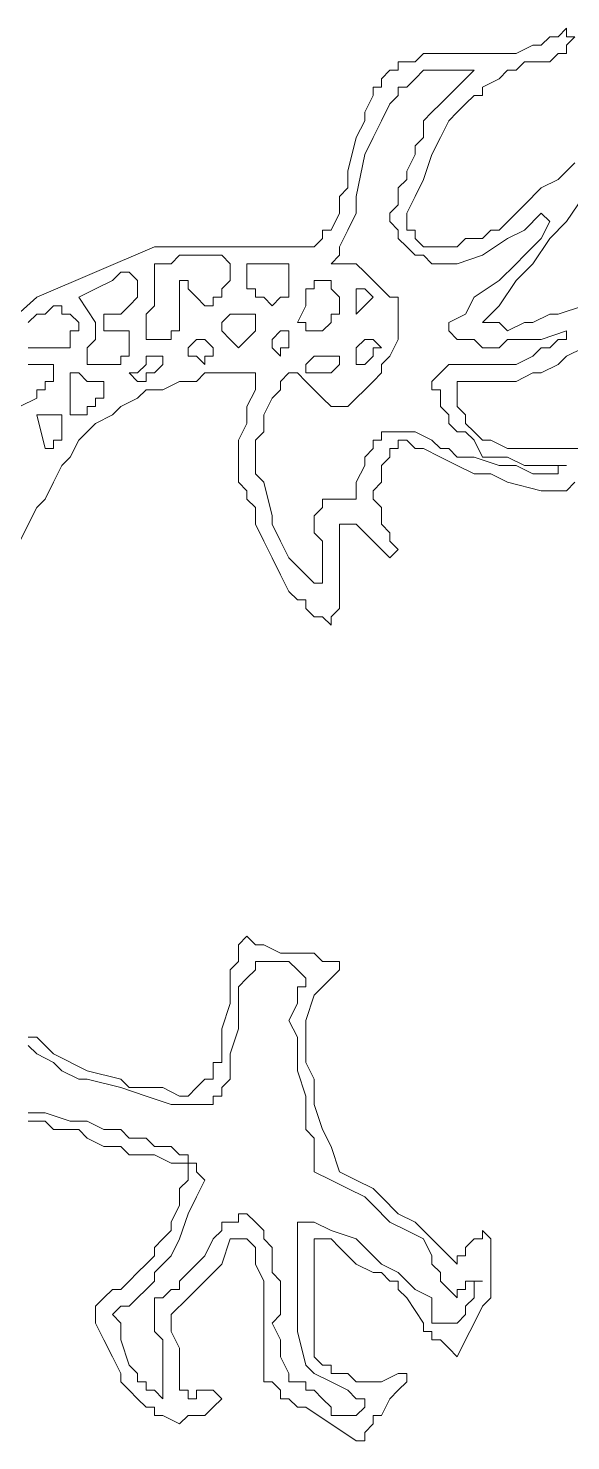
# Model space of a CAD drawing. Extents: x -66030 to 95157, y -13132 to 45879.
# Drawn here: x -13597 to -13345, y 15003 to 15659 of the extents above; entities that cross this region are included whole.
import ezdxf

# ---------------------------------------------------------------- set-up
doc = ezdxf.new("R2010")
doc.units = 0
doc.header["$LTSCALE"] = 100
doc.header["$MEASUREMENT"] = 0
doc.layers.get('0').update_dxf_attribs({"linetype": 'CONTINUOUS'})

msp = doc.modelspace()

# ---------------------------------------------------------------- linework, layer by layer
at = {"lineweight": 0}
for points in [[(-13632.28, 15498.86), (-13593.22, 15534.01), (-13538.54, 15557.45), (-13530.73, 15557.45), (-13519.01, 15557.45), (-13511.2, 15557.45), (-13503.39, 15557.45), (-13483.86, 15557.45), (-13476.05, 15557.45), (-13468.23, 15557.45), (-13464.33, 15557.45), (-13460.42, 15561.35), (-13460.42, 15565.26), (-13456.52, 15565.26), (-13452.61, 15573.07), (-13452.61, 15580.88), (-13448.7, 15584.79), (-13448.7, 15592.6), (-13444.8, 15608.22), (-13440.89, 15616.03), (-13440.89, 15619.94), (-13436.99, 15627.75), (-13436.99, 15631.66), (-13433.08, 15631.66), (-13433.08, 15635.56), (-13429.17, 15639.47), (-13425.27, 15639.47), (-13425.27, 15643.38), (-13421.36, 15643.38), (-13417.46, 15643.38), (-13413.55, 15647.28), (-13405.74, 15647.28), (-13394.02, 15647.28), (-13386.21, 15647.28), (-13378.4, 15647.28), (-13370.58, 15647.28), (-13362.77, 15651.19), (-13358.87, 15651.19), (-13354.96, 15655.09), (-13351.05, 15655.09), (-13347.15, 15659), (-13347.15, 15655.09), (-13343.24, 15655.09)], [(-13343.24, 15655.09), (-13347.15, 15651.19), (-13347.15, 15651.19), (-13347.15, 15647.28), (-13351.05, 15647.28), (-13354.96, 15643.38), (-13358.87, 15643.38), (-13366.68, 15643.38), (-13370.58, 15639.47), (-13374.49, 15639.47), (-13378.4, 15635.56), (-13378.4, 15635.56), (-13386.21, 15631.66), (-13386.21, 15627.75), (-13390.11, 15627.75), (-13394.02, 15623.85), (-13397.93, 15619.94), (-13401.83, 15616.03), (-13405.74, 15608.22), (-13409.64, 15600.41), (-13413.55, 15588.69), (-13417.46, 15580.88), (-13421.36, 15573.07), (-13421.36, 15569.16), (-13421.36, 15565.26), (-13417.46, 15565.26), (-13417.46, 15561.35), (-13413.55, 15557.45), (-13413.55, 15557.45), (-13409.64, 15557.45), (-13405.74, 15557.45), (-13401.83, 15557.45), (-13397.93, 15557.45), (-13394.02, 15561.35), (-13386.21, 15561.35), (-13382.3, 15565.26), (-13378.4, 15565.26), (-13370.58, 15573.07), (-13366.68, 15576.98), (-13358.87, 15584.79), (-13351.05, 15588.69), (-13347.15, 15592.6), (-13343.24, 15596.51)], [(-13339.34, 15580.88), (-13347.15, 15569.16), (-13354.96, 15561.35), (-13362.77, 15549.63), (-13370.58, 15541.82), (-13378.4, 15530.1), (-13386.21, 15522.29), (-13382.3, 15522.29), (-13378.4, 15522.29), (-13378.4, 15522.29), (-13374.49, 15518.39), (-13366.68, 15522.29), (-13362.77, 15522.29), (-13354.96, 15526.2), (-13351.05, 15526.2), (-13339.34, 15530.1)], [(-13597.13, 15522.29), (-13593.22, 15526.2), (-13589.32, 15526.2), (-13589.32, 15526.2), (-13585.41, 15530.1), (-13581.51, 15530.1), (-13581.51, 15526.2), (-13577.6, 15526.2), (-13577.6, 15526.2), (-13577.6, 15526.2), (-13577.6, 15526.2), (-13573.69, 15522.29), (-13573.69, 15522.29), (-13573.69, 15518.39), (-13577.6, 15518.39), (-13577.6, 15514.48), (-13577.6, 15514.48), (-13577.6, 15510.57), (-13581.51, 15510.57), (-13581.51, 15510.57), (-13585.41, 15510.57), (-13589.32, 15510.57), (-13593.22, 15510.57), (-13593.22, 15510.57), (-13597.13, 15510.57)], [(-13339.34, 15510.57), (-13347.15, 15506.67), (-13351.05, 15502.76), (-13358.87, 15498.86), (-13362.77, 15498.86), (-13370.58, 15494.95), (-13378.4, 15494.95), (-13382.3, 15494.95), (-13386.21, 15494.95), (-13390.11, 15494.95), (-13394.02, 15494.95), (-13394.02, 15494.95), (-13397.93, 15494.95), (-13397.93, 15491.04), (-13397.93, 15487.14), (-13397.93, 15487.14), (-13397.93, 15483.23), (-13394.02, 15479.33), (-13394.02, 15475.42), (-13390.11, 15471.51), (-13386.21, 15467.61), (-13382.3, 15467.61), (-13382.3, 15467.61), (-13374.49, 15463.7), (-13366.68, 15463.7), (-13358.87, 15463.7), (-13351.05, 15463.7), (-13335.43, 15463.7)], [(-13597.13, 15502.76), (-13593.22, 15502.76), (-13593.22, 15502.76), (-13589.32, 15502.76), (-13589.32, 15502.76), (-13585.41, 15502.76), (-13585.41, 15498.86), (-13585.41, 15494.95), (-13589.32, 15494.95), (-13589.32, 15491.04), (-13593.22, 15491.04), (-13593.22, 15487.14), (-13601.04, 15483.23)], [(-13343.24, 15448.08), (-13347.15, 15444.17), (-13354.96, 15444.17), (-13354.96, 15444.17), (-13358.87, 15444.17), (-13374.49, 15448.08), (-13382.3, 15451.98), (-13390.11, 15451.98), (-13397.93, 15455.89), (-13405.74, 15459.8), (-13413.55, 15463.7), (-13417.46, 15463.7), (-13421.36, 15467.61), (-13425.27, 15467.61), (-13425.27, 15463.7), (-13429.17, 15463.7), (-13429.17, 15459.8), (-13433.08, 15455.89), (-13433.08, 15448.08), (-13436.99, 15444.17), (-13436.99, 15440.27), (-13433.08, 15436.36), (-13433.08, 15432.45), (-13433.08, 15428.55), (-13429.17, 15424.64), (-13429.17, 15420.74), (-13425.27, 15416.83), (-13429.17, 15412.92), (-13433.08, 15416.83), (-13433.08, 15416.83), (-13436.99, 15420.74), (-13440.89, 15424.64), (-13440.89, 15424.64), (-13444.8, 15428.55), (-13444.8, 15428.55), (-13448.7, 15428.55), (-13448.7, 15428.55), (-13452.61, 15428.55), (-13452.61, 15424.64), (-13452.61, 15420.74), (-13452.61, 15416.83), (-13452.61, 15409.02), (-13452.61, 15405.11), (-13452.61, 15397.3), (-13452.61, 15393.39), (-13452.61, 15389.49), (-13456.52, 15385.58), (-13456.52, 15381.68), (-13460.42, 15385.58), (-13464.33, 15385.58), (-13468.23, 15389.49), (-13468.23, 15393.39), (-13472.14, 15393.39), (-13476.05, 15397.3), (-13479.95, 15405.11), (-13483.86, 15412.92), (-13487.76, 15420.74), (-13491.67, 15428.55), (-13491.67, 15436.36), (-13495.58, 15440.27), (-13495.58, 15444.17), (-13499.48, 15448.08), (-13499.48, 15451.98), (-13499.48, 15455.89), (-13499.48, 15459.8), (-13499.48, 15467.61), (-13495.58, 15475.42), (-13495.58, 15483.23), (-13491.67, 15491.04), (-13491.67, 15498.86), (-13499.48, 15498.86), (-13507.29, 15498.86), (-13515.11, 15498.86), (-13519.01, 15494.95), (-13526.82, 15494.95), (-13534.64, 15491.04), (-13542.45, 15491.04), (-13546.35, 15487.14), (-13554.16, 15483.23), (-13558.07, 15479.33), (-13565.88, 15475.42), (-13569.79, 15471.51), (-13573.69, 15467.61), (-13577.6, 15459.8), (-13581.51, 15455.89), (-13585.41, 15448.08), (-13589.32, 15440.27), (-13593.22, 15436.36), (-13601.04, 15420.74)], [(-13597.13, 15190.28), (-13593.22, 15190.28), (-13589.32, 15186.38), (-13585.41, 15182.47), (-13569.79, 15174.66), (-13554.16, 15170.75), (-13550.26, 15166.85), (-13542.45, 15166.85), (-13534.64, 15166.85), (-13526.82, 15162.94), (-13522.92, 15162.94), (-13519.01, 15166.85), (-13519.01, 15166.85), (-13515.11, 15170.75), (-13511.2, 15170.75), (-13511.2, 15174.66), (-13511.2, 15178.57), (-13507.29, 15178.57), (-13507.29, 15186.38), (-13507.29, 15194.19), (-13503.39, 15205.91), (-13503.39, 15221.53), (-13499.48, 15225.44), (-13499.48, 15233.25), (-13495.58, 15237.16), (-13495.58, 15237.16), (-13491.67, 15233.25), (-13487.76, 15233.25), (-13479.95, 15229.34), (-13476.05, 15229.34), (-13464.33, 15229.34), (-13460.42, 15225.44), (-13452.61, 15225.44), (-13452.61, 15221.53), (-13452.61, 15221.53), (-13456.52, 15217.63), (-13456.52, 15217.63), (-13460.42, 15213.72), (-13464.33, 15209.81), (-13464.33, 15209.81), (-13468.23, 15198.1), (-13468.23, 15190.28), (-13468.23, 15178.57), (-13464.33, 15170.75), (-13464.33, 15159.04), (-13460.42, 15147.32), (-13456.52, 15139.51), (-13452.61, 15127.79), (-13444.8, 15123.88), (-13436.99, 15119.98), (-13433.08, 15116.07), (-13425.27, 15108.26), (-13417.46, 15104.35), (-13409.64, 15096.54), (-13405.74, 15092.64), (-13397.93, 15084.82), (-13397.93, 15088.73), (-13394.02, 15088.73), (-13394.02, 15092.64), (-13390.11, 15096.54), (-13390.11, 15096.54), (-13386.21, 15096.54), (-13386.21, 15100.45), (-13382.3, 15096.54), (-13382.3, 15092.64), (-13382.3, 15088.73), (-13382.3, 15084.82), (-13382.3, 15080.92), (-13382.3, 15073.11), (-13382.3, 15069.2), (-13386.21, 15065.29), (-13390.11, 15057.48), (-13394.02, 15049.67), (-13397.93, 15041.86), (-13401.83, 15045.76), (-13401.83, 15045.76), (-13405.74, 15049.67), (-13409.64, 15049.67), (-13409.64, 15053.58), (-13413.55, 15053.58), (-13413.55, 15057.48), (-13421.36, 15069.2), (-13425.27, 15073.11), (-13425.27, 15077.01), (-13429.17, 15077.01), (-13433.08, 15080.92), (-13436.99, 15080.92), (-13444.8, 15084.82), (-13452.61, 15092.64), (-13456.52, 15096.54), (-13460.42, 15096.54), (-13464.33, 15096.54), (-13464.33, 15092.64), (-13464.33, 15092.64), (-13464.33, 15092.64), (-13464.33, 15088.73), (-13464.33, 15084.82), (-13464.33, 15077.01), (-13464.33, 15069.2), (-13464.33, 15069.2), (-13464.33, 15065.29), (-13464.33, 15061.39), (-13464.33, 15057.48), (-13464.33, 15053.58), (-13464.33, 15049.67), (-13464.33, 15045.76), (-13464.33, 15041.86), (-13464.33, 15041.86), (-13460.42, 15037.95), (-13460.42, 15037.95), (-13456.52, 15037.95), (-13456.52, 15034.05), (-13448.7, 15034.05), (-13444.8, 15030.14), (-13440.89, 15030.14), (-13436.99, 15030.14), (-13433.08, 15030.14), (-13425.27, 15034.05), (-13425.27, 15034.05), (-13425.27, 15034.05), (-13421.36, 15034.05), (-13421.36, 15034.05), (-13421.36, 15034.05), (-13421.36, 15034.05), (-13421.36, 15030.14), (-13425.27, 15026.23), (-13429.17, 15022.33), (-13433.08, 15014.52), (-13436.99, 15014.52), (-13436.99, 15010.61), (-13440.89, 15006.7), (-13440.89, 15002.8), (-13444.8, 15002.8), (-13468.23, 15018.42), (-13472.14, 15018.42), (-13476.05, 15022.33), (-13479.95, 15022.33), (-13479.95, 15026.23), (-13483.86, 15030.14), (-13487.76, 15030.14), (-13487.76, 15034.05), (-13487.76, 15037.95), (-13487.76, 15045.76), (-13487.76, 15053.58), (-13487.76, 15069.2), (-13487.76, 15077.01), (-13491.67, 15084.82), (-13491.67, 15088.73), (-13491.67, 15088.73), (-13491.67, 15092.64), (-13495.58, 15096.54), (-13503.39, 15096.54), (-13507.29, 15084.82), (-13515.11, 15077.01), (-13522.92, 15069.2), (-13530.73, 15061.39), (-13530.73, 15057.48), (-13530.73, 15053.58), (-13526.82, 15045.76), (-13526.82, 15034.05), (-13526.82, 15030.14), (-13526.82, 15026.23), (-13526.82, 15026.23), (-13522.92, 15026.23), (-13522.92, 15022.33), (-13519.01, 15022.33), (-13519.01, 15026.23), (-13515.11, 15026.23), (-13511.2, 15026.23), (-13511.2, 15026.23), (-13507.29, 15022.33), (-13507.29, 15022.33), (-13511.2, 15018.42), (-13511.2, 15018.42), (-13515.11, 15014.52), (-13515.11, 15014.52), (-13522.92, 15014.52), (-13526.82, 15010.61), (-13526.82, 15010.61), (-13534.64, 15014.52), (-13538.54, 15014.52), (-13538.54, 15018.42), (-13542.45, 15018.42), (-13546.35, 15022.33), (-13550.26, 15026.23), (-13554.16, 15030.14), (-13554.16, 15034.05), (-13558.07, 15041.86), (-13561.98, 15049.67), (-13565.88, 15057.48), (-13565.88, 15065.29), (-13561.98, 15069.2), (-13558.07, 15073.11), (-13554.16, 15073.11), (-13550.26, 15077.01), (-13546.35, 15080.92), (-13542.45, 15084.82), (-13538.54, 15088.73), (-13538.54, 15092.64), (-13534.64, 15096.54), (-13530.73, 15100.45), (-13530.73, 15104.35), (-13526.82, 15112.17), (-13526.82, 15116.07), (-13526.82, 15119.98), (-13522.92, 15123.88), (-13522.92, 15131.69), (-13530.73, 15131.69), (-13538.54, 15135.6), (-13550.26, 15135.6), (-13554.16, 15139.51), (-13561.98, 15139.51), (-13569.79, 15143.41), (-13573.69, 15147.32), (-13577.6, 15147.32), (-13585.41, 15147.32), (-13589.32, 15151.22), (-13593.22, 15151.22), (-13597.13, 15151.22)], [(-13597.13, 15155.13), (-13593.22, 15155.13), (-13589.32, 15155.13), (-13577.6, 15151.22), (-13569.79, 15151.22), (-13561.98, 15147.32), (-13554.16, 15147.32), (-13550.26, 15143.41), (-13542.45, 15143.41), (-13538.54, 15139.51), (-13530.73, 15139.51), (-13526.82, 15135.6), (-13526.82, 15135.6), (-13522.92, 15135.6), (-13522.92, 15131.69), (-13519.01, 15131.69), (-13519.01, 15127.79), (-13515.11, 15123.88), (-13519.01, 15116.07), (-13522.92, 15108.26), (-13526.82, 15096.54), (-13530.73, 15088.73), (-13538.54, 15080.92), (-13538.54, 15077.01), (-13542.45, 15073.11), (-13546.35, 15069.2), (-13550.26, 15065.29), (-13554.16, 15065.29), (-13558.07, 15061.39), (-13554.16, 15057.48), (-13554.16, 15049.67), (-13550.26, 15037.95), (-13546.35, 15034.05), (-13546.35, 15030.14), (-13542.45, 15030.14), (-13542.45, 15026.23), (-13538.54, 15026.23), (-13538.54, 15026.23), (-13534.64, 15022.33), (-13534.64, 15030.14), (-13534.64, 15034.05), (-13534.64, 15037.95), (-13534.64, 15045.76), (-13534.64, 15049.67), (-13538.54, 15053.58), (-13538.54, 15057.48), (-13538.54, 15061.39), (-13538.54, 15065.29), (-13538.54, 15069.2), (-13534.64, 15069.2), (-13530.73, 15073.11), (-13530.73, 15073.11), (-13526.82, 15073.11), (-13526.82, 15077.01), (-13522.92, 15080.92), (-13522.92, 15080.92), (-13519.01, 15084.82), (-13515.11, 15088.73), (-13511.2, 15096.54), (-13507.29, 15100.45), (-13507.29, 15104.35), (-13503.39, 15104.35), (-13503.39, 15104.35), (-13499.48, 15104.35), (-13499.48, 15108.26), (-13495.58, 15108.26), (-13491.67, 15104.35), (-13491.67, 15104.35), (-13487.76, 15100.45), (-13487.76, 15100.45), (-13487.76, 15096.54), (-13483.86, 15092.64), (-13483.86, 15080.92), (-13479.95, 15077.01), (-13479.95, 15073.11), (-13479.95, 15069.2), (-13479.95, 15061.39), (-13483.86, 15057.48), (-13479.95, 15049.67), (-13479.95, 15045.76), (-13479.95, 15041.86), (-13476.05, 15034.05), (-13476.05, 15030.14), (-13472.14, 15030.14), (-13468.23, 15030.14), (-13468.23, 15026.23), (-13464.33, 15026.23), (-13460.42, 15022.33), (-13456.52, 15018.42), (-13456.52, 15014.52), (-13452.61, 15014.52), (-13452.61, 15014.52), (-13448.7, 15014.52), (-13448.7, 15014.52), (-13444.8, 15014.52), (-13440.89, 15018.42), (-13440.89, 15022.33), (-13444.8, 15022.33), (-13448.7, 15026.23), (-13456.52, 15030.14), (-13464.33, 15034.05), (-13468.23, 15037.95), (-13468.23, 15037.95), (-13472.14, 15053.58), (-13472.14, 15073.11), (-13472.14, 15088.73), (-13472.14, 15104.35), (-13464.33, 15104.35), (-13456.52, 15100.45), (-13444.8, 15096.54), (-13440.89, 15092.64), (-13433.08, 15084.82), (-13425.27, 15080.92), (-13417.46, 15073.11), (-13409.64, 15069.2), (-13409.64, 15065.29), (-13409.64, 15061.39), (-13409.64, 15057.48), (-13405.74, 15057.48), (-13405.74, 15057.48), (-13401.83, 15057.48), (-13401.83, 15057.48), (-13397.93, 15057.48), (-13394.02, 15061.39), (-13394.02, 15065.29), (-13390.11, 15069.2), (-13390.11, 15073.11), (-13390.11, 15077.01), (-13386.21, 15077.01), (-13390.11, 15077.01), (-13390.11, 15077.01), (-13394.02, 15077.01), (-13394.02, 15077.01), (-13394.02, 15073.11), (-13397.93, 15073.11), (-13397.93, 15069.2), (-13401.83, 15073.11), (-13401.83, 15073.11), (-13401.83, 15073.11), (-13405.74, 15077.01), (-13405.74, 15080.92), (-13409.64, 15084.82), (-13409.64, 15088.73), (-13409.64, 15088.73), (-13413.55, 15096.54), (-13421.36, 15100.45), (-13429.17, 15104.35), (-13436.99, 15112.17), (-13440.89, 15116.07), (-13448.7, 15119.98), (-13456.52, 15123.88), (-13464.33, 15127.79), (-13464.33, 15127.79), (-13464.33, 15131.69), (-13464.33, 15131.69), (-13464.33, 15135.6), (-13464.33, 15139.51), (-13464.33, 15143.41), (-13468.23, 15147.32), (-13468.23, 15151.22), (-13468.23, 15155.13), (-13468.23, 15159.04), (-13468.23, 15162.94), (-13472.14, 15174.66), (-13472.14, 15182.47), (-13472.14, 15190.28), (-13476.05, 15198.1), (-13472.14, 15205.91), (-13472.14, 15209.81), (-13472.14, 15213.72), (-13468.23, 15213.72), (-13468.23, 15217.63), (-13472.14, 15221.53), (-13472.14, 15221.53), (-13476.05, 15225.44), (-13483.86, 15225.44), (-13487.76, 15225.44), (-13491.67, 15225.44), (-13491.67, 15221.53), (-13495.58, 15217.63), (-13499.48, 15213.72), (-13499.48, 15205.91), (-13499.48, 15202), (-13499.48, 15194.19), (-13503.39, 15182.47), (-13503.39, 15178.57), (-13503.39, 15170.75), (-13507.29, 15166.85), (-13507.29, 15166.85), (-13507.29, 15162.94), (-13511.2, 15162.94), (-13511.2, 15159.04), (-13515.11, 15159.04), (-13515.11, 15159.04), (-13519.01, 15159.04), (-13522.92, 15159.04), (-13526.82, 15159.04), (-13530.73, 15159.04), (-13542.45, 15162.94), (-13554.16, 15166.85), (-13569.79, 15170.75), (-13573.69, 15170.75), (-13581.51, 15174.66), (-13585.41, 15178.57), (-13593.22, 15182.47), (-13597.13, 15186.38)]]:
    msp.add_lwpolyline(points, dxfattribs=at)
for points in [[(-13409.64, 15639.47), (-13405.74, 15639.47), (-13397.93, 15639.47), (-13394.02, 15639.47), (-13394.02, 15639.47), (-13390.11, 15639.47), (-13397.93, 15631.66), (-13401.83, 15627.75), (-13405.74, 15623.85), (-13409.64, 15619.94), (-13413.55, 15616.03), (-13413.55, 15608.22), (-13417.46, 15604.32), (-13417.46, 15600.41), (-13421.36, 15592.6), (-13421.36, 15588.69), (-13425.27, 15584.79), (-13425.27, 15576.98), (-13429.17, 15573.07), (-13429.17, 15569.16), (-13425.27, 15565.26), (-13425.27, 15565.26), (-13425.27, 15561.35), (-13421.36, 15557.45), (-13421.36, 15557.45), (-13417.46, 15553.54), (-13413.55, 15553.54), (-13409.64, 15549.63), (-13405.74, 15549.63), (-13401.83, 15549.63), (-13397.93, 15549.63), (-13386.21, 15553.54), (-13374.49, 15561.35), (-13366.68, 15565.26), (-13358.87, 15573.07), (-13354.96, 15569.16), (-13358.87, 15561.35), (-13366.68, 15553.54), (-13370.58, 15549.63), (-13378.4, 15541.82), (-13390.11, 15534.01), (-13394.02, 15526.2), (-13401.83, 15522.29), (-13401.83, 15518.39), (-13401.83, 15518.39), (-13397.93, 15514.48), (-13397.93, 15514.48), (-13394.02, 15514.48), (-13390.11, 15514.48), (-13386.21, 15510.57), (-13378.4, 15510.57), (-13374.49, 15514.48), (-13366.68, 15514.48), (-13358.87, 15514.48), (-13347.15, 15518.39), (-13347.15, 15514.48), (-13351.05, 15514.48), (-13354.96, 15510.57), (-13358.87, 15510.57), (-13362.77, 15506.67), (-13370.58, 15502.76), (-13378.4, 15502.76), (-13386.21, 15502.76), (-13394.02, 15502.76), (-13401.83, 15502.76), (-13401.83, 15502.76), (-13405.74, 15498.86), (-13405.74, 15498.86), (-13405.74, 15498.86), (-13409.64, 15494.95), (-13409.64, 15494.95), (-13409.64, 15491.04), (-13405.74, 15491.04), (-13405.74, 15483.23), (-13401.83, 15479.33), (-13401.83, 15475.42), (-13397.93, 15471.51), (-13394.02, 15471.51), (-13390.11, 15467.61), (-13386.21, 15459.8), (-13378.4, 15459.8), (-13374.49, 15459.8), (-13366.68, 15455.89), (-13358.87, 15455.89), (-13347.15, 15455.89), (-13347.15, 15455.89), (-13351.05, 15455.89), (-13351.05, 15451.98), (-13354.96, 15451.98), (-13358.87, 15451.98), (-13362.77, 15451.98), (-13370.58, 15455.89), (-13374.49, 15455.89), (-13378.4, 15455.89), (-13390.11, 15459.8), (-13397.93, 15459.8), (-13401.83, 15463.7), (-13405.74, 15463.7), (-13405.74, 15463.7), (-13409.64, 15467.61), (-13409.64, 15467.61), (-13417.46, 15471.51), (-13421.36, 15471.51), (-13425.27, 15471.51), (-13433.08, 15471.51), (-13433.08, 15471.51), (-13433.08, 15467.61), (-13436.99, 15467.61), (-13436.99, 15463.7), (-13440.89, 15459.8), (-13440.89, 15455.89), (-13444.8, 15448.08), (-13444.8, 15440.27), (-13448.7, 15440.27), (-13452.61, 15440.27), (-13456.52, 15440.27), (-13456.52, 15440.27), (-13460.42, 15440.27), (-13460.42, 15436.36), (-13460.42, 15436.36), (-13464.33, 15432.45), (-13464.33, 15424.64), (-13460.42, 15420.74), (-13460.42, 15409.02), (-13460.42, 15405.11), (-13460.42, 15401.21), (-13464.33, 15401.21), (-13468.23, 15405.11), (-13468.23, 15405.11), (-13472.14, 15409.02), (-13476.05, 15412.92), (-13479.95, 15420.74), (-13483.86, 15428.55), (-13483.86, 15432.45), (-13487.76, 15448.08), (-13491.67, 15451.98), (-13491.67, 15459.8), (-13491.67, 15467.61), (-13487.76, 15471.51), (-13487.76, 15479.33), (-13483.86, 15487.14), (-13479.95, 15491.04), (-13479.95, 15494.95), (-13476.05, 15498.86), (-13472.14, 15498.86), (-13472.14, 15498.86), (-13468.23, 15494.95), (-13468.23, 15494.95), (-13464.33, 15491.04), (-13464.33, 15491.04), (-13460.42, 15487.14), (-13456.52, 15483.23), (-13456.52, 15483.23), (-13452.61, 15483.23), (-13452.61, 15483.23), (-13448.7, 15483.23), (-13444.8, 15487.14), (-13440.89, 15491.04), (-13436.99, 15494.95), (-13433.08, 15498.86), (-13433.08, 15502.76), (-13429.17, 15506.67), (-13425.27, 15514.48), (-13425.27, 15518.39), (-13425.27, 15522.29), (-13425.27, 15522.29), (-13425.27, 15526.2), (-13425.27, 15530.1), (-13425.27, 15530.1), (-13425.27, 15534.01), (-13429.17, 15534.01), (-13433.08, 15537.92), (-13436.99, 15541.82), (-13440.89, 15545.73), (-13444.8, 15549.63), (-13456.52, 15549.63), (-13452.61, 15553.54), (-13452.61, 15557.45), (-13448.7, 15565.26), (-13444.8, 15573.07), (-13444.8, 15580.88), (-13440.89, 15600.41), (-13436.99, 15608.22), (-13433.08, 15616.03), (-13429.17, 15623.85), (-13425.27, 15627.75), (-13425.27, 15631.66), (-13421.36, 15631.66), (-13417.46, 15635.56), (-13413.55, 15639.47), (-13409.64, 15639.47)], [(-13503.39, 15549.63), (-13503.39, 15549.63), (-13503.39, 15545.73), (-13503.39, 15545.73), (-13503.39, 15541.82), (-13507.29, 15537.92), (-13507.29, 15534.01), (-13511.2, 15534.01), (-13511.2, 15530.1), (-13511.2, 15530.1), (-13515.11, 15530.1), (-13515.11, 15530.1), (-13515.11, 15530.1), (-13519.01, 15534.01), (-13519.01, 15534.01), (-13522.92, 15537.92), (-13522.92, 15537.92), (-13522.92, 15541.82), (-13526.82, 15541.82), (-13526.82, 15541.82), (-13526.82, 15537.92), (-13526.82, 15534.01), (-13526.82, 15530.1), (-13526.82, 15522.29), (-13526.82, 15522.29), (-13526.82, 15518.39), (-13530.73, 15518.39), (-13530.73, 15518.39), (-13530.73, 15514.48), (-13534.64, 15514.48), (-13538.54, 15514.48), (-13538.54, 15514.48), (-13542.45, 15514.48), (-13542.45, 15514.48), (-13542.45, 15518.39), (-13542.45, 15518.39), (-13542.45, 15522.29), (-13542.45, 15526.2), (-13538.54, 15530.1), (-13538.54, 15537.92), (-13538.54, 15541.82), (-13538.54, 15549.63), (-13530.73, 15549.63), (-13526.82, 15553.54), (-13522.92, 15553.54), (-13519.01, 15553.54), (-13511.2, 15553.54), (-13507.29, 15553.54), (-13503.39, 15549.63)], [(-13546.35, 15541.82), (-13546.35, 15541.82), (-13546.35, 15537.92), (-13546.35, 15534.01), (-13550.26, 15530.1), (-13554.16, 15526.2), (-13558.07, 15526.2), (-13558.07, 15526.2), (-13561.98, 15526.2), (-13561.98, 15526.2), (-13561.98, 15522.29), (-13561.98, 15522.29), (-13561.98, 15522.29), (-13561.98, 15518.39), (-13558.07, 15518.39), (-13554.16, 15518.39), (-13550.26, 15518.39), (-13550.26, 15514.48), (-13550.26, 15514.48), (-13550.26, 15510.57), (-13550.26, 15506.67), (-13554.16, 15506.67), (-13554.16, 15506.67), (-13554.16, 15502.76), (-13558.07, 15502.76), (-13561.98, 15502.76), (-13561.98, 15502.76), (-13565.88, 15502.76), (-13565.88, 15502.76), (-13569.79, 15502.76), (-13569.79, 15502.76), (-13569.79, 15506.67), (-13569.79, 15506.67), (-13569.79, 15506.67), (-13569.79, 15510.57), (-13565.88, 15514.48), (-13565.88, 15514.48), (-13565.88, 15518.39), (-13565.88, 15522.29), (-13565.88, 15522.29), (-13573.69, 15534.01), (-13565.88, 15537.92), (-13558.07, 15541.82), (-13554.16, 15545.73), (-13554.16, 15545.73), (-13550.26, 15545.73), (-13546.35, 15541.82)], [(-13476.05, 15549.63), (-13476.05, 15545.73), (-13476.05, 15545.73), (-13476.05, 15545.73), (-13476.05, 15541.82), (-13476.05, 15541.82), (-13476.05, 15537.92), (-13476.05, 15534.01), (-13479.95, 15534.01), (-13483.86, 15530.1), (-13483.86, 15530.1), (-13487.76, 15534.01), (-13487.76, 15534.01), (-13491.67, 15534.01), (-13491.67, 15537.92), (-13495.58, 15537.92), (-13495.58, 15541.82), (-13495.58, 15545.73), (-13495.58, 15549.63), (-13491.67, 15549.63), (-13491.67, 15549.63), (-13487.76, 15549.63), (-13483.86, 15549.63), (-13479.95, 15549.63), (-13476.05, 15549.63)], [(-13460.42, 15541.82), (-13460.42, 15541.82), (-13456.52, 15541.82), (-13456.52, 15537.92), (-13452.61, 15534.01), (-13452.61, 15530.1), (-13452.61, 15526.2), (-13456.52, 15526.2), (-13456.52, 15522.29), (-13460.42, 15518.39), (-13464.33, 15518.39), (-13464.33, 15518.39), (-13464.33, 15518.39), (-13468.23, 15518.39), (-13468.23, 15518.39), (-13468.23, 15522.29), (-13472.14, 15522.29), (-13468.23, 15530.1), (-13468.23, 15534.01), (-13468.23, 15537.92), (-13464.33, 15537.92), (-13464.33, 15541.82), (-13460.42, 15541.82)], [(-13436.99, 15534.01), (-13444.8, 15526.2), (-13444.8, 15537.92), (-13444.8, 15537.92), (-13440.89, 15537.92), (-13440.89, 15537.92), (-13436.99, 15534.01)], [(-13495.58, 15526.2), (-13491.67, 15526.2), (-13491.67, 15526.2), (-13491.67, 15526.2), (-13491.67, 15522.29), (-13491.67, 15522.29), (-13491.67, 15518.39), (-13495.58, 15514.48), (-13495.58, 15514.48), (-13495.58, 15514.48), (-13499.48, 15510.57), (-13499.48, 15510.57), (-13503.39, 15514.48), (-13503.39, 15514.48), (-13507.29, 15518.39), (-13507.29, 15522.29), (-13503.39, 15526.2), (-13499.48, 15526.2), (-13499.48, 15526.2), (-13495.58, 15526.2), (-13495.58, 15526.2)], [(-13515.11, 15514.48), (-13511.2, 15510.57), (-13511.2, 15510.57), (-13511.2, 15506.67), (-13511.2, 15506.67), (-13511.2, 15506.67), (-13515.11, 15506.67), (-13515.11, 15502.76), (-13515.11, 15502.76), (-13519.01, 15506.67), (-13522.92, 15506.67), (-13522.92, 15506.67), (-13522.92, 15506.67), (-13522.92, 15510.57), (-13522.92, 15510.57), (-13519.01, 15514.48), (-13519.01, 15514.48), (-13515.11, 15514.48), (-13515.11, 15514.48)], [(-13476.05, 15518.39), (-13476.05, 15514.48), (-13476.05, 15514.48), (-13476.05, 15514.48), (-13476.05, 15510.57), (-13479.95, 15510.57), (-13479.95, 15510.57), (-13479.95, 15506.67), (-13483.86, 15510.57), (-13483.86, 15510.57), (-13483.86, 15510.57), (-13483.86, 15510.57), (-13483.86, 15514.48), (-13479.95, 15518.39), (-13479.95, 15518.39), (-13479.95, 15518.39), (-13479.95, 15518.39), (-13476.05, 15518.39)], [(-13436.99, 15514.48), (-13436.99, 15514.48), (-13433.08, 15510.57), (-13436.99, 15510.57), (-13436.99, 15510.57), (-13436.99, 15506.67), (-13440.89, 15502.76), (-13444.8, 15502.76), (-13444.8, 15502.76), (-13444.8, 15506.67), (-13444.8, 15506.67), (-13444.8, 15510.57), (-13444.8, 15510.57), (-13440.89, 15514.48), (-13440.89, 15514.48), (-13436.99, 15514.48), (-13436.99, 15514.48)], [(-13534.64, 15506.67), (-13534.64, 15506.67), (-13534.64, 15502.76), (-13534.64, 15502.76), (-13534.64, 15502.76), (-13538.54, 15498.86), (-13538.54, 15498.86), (-13542.45, 15498.86), (-13542.45, 15494.95), (-13546.35, 15494.95), (-13550.26, 15498.86), (-13546.35, 15498.86), (-13542.45, 15502.76), (-13542.45, 15506.67), (-13538.54, 15506.67), (-13538.54, 15506.67), (-13534.64, 15506.67)], [(-13452.61, 15506.67), (-13452.61, 15506.67), (-13452.61, 15502.76), (-13452.61, 15502.76), (-13452.61, 15502.76), (-13456.52, 15498.86), (-13460.42, 15498.86), (-13460.42, 15498.86), (-13464.33, 15498.86), (-13464.33, 15498.86), (-13468.23, 15498.86), (-13468.23, 15502.76), (-13468.23, 15502.76), (-13464.33, 15506.67), (-13464.33, 15506.67), (-13464.33, 15506.67), (-13460.42, 15506.67), (-13456.52, 15506.67), (-13452.61, 15506.67)], [(-13565.88, 15494.95), (-13561.98, 15494.95), (-13561.98, 15494.95), (-13561.98, 15491.04), (-13561.98, 15491.04), (-13561.98, 15487.14), (-13561.98, 15487.14), (-13565.88, 15487.14), (-13565.88, 15483.23), (-13569.79, 15483.23), (-13569.79, 15479.33), (-13573.69, 15479.33), (-13573.69, 15479.33), (-13577.6, 15479.33), (-13577.6, 15483.23), (-13577.6, 15487.14), (-13577.6, 15491.04), (-13577.6, 15494.95), (-13577.6, 15494.95), (-13577.6, 15494.95), (-13577.6, 15498.86), (-13573.69, 15498.86), (-13573.69, 15498.86), (-13569.79, 15494.95), (-13565.88, 15494.95), (-13565.88, 15494.95)], [(-13585.41, 15479.33), (-13581.51, 15479.33), (-13581.51, 15475.42), (-13581.51, 15471.51), (-13581.51, 15467.61), (-13585.41, 15467.61), (-13585.41, 15463.7), (-13585.41, 15463.7), (-13589.32, 15463.7), (-13589.32, 15463.7), (-13589.32, 15463.7), (-13593.22, 15479.33), (-13593.22, 15479.33), (-13589.32, 15479.33), (-13585.41, 15479.33), (-13585.41, 15479.33)]]:
    msp.add_lwpolyline(points, close=True, dxfattribs=at)

doc.saveas('drawing.dxf')
